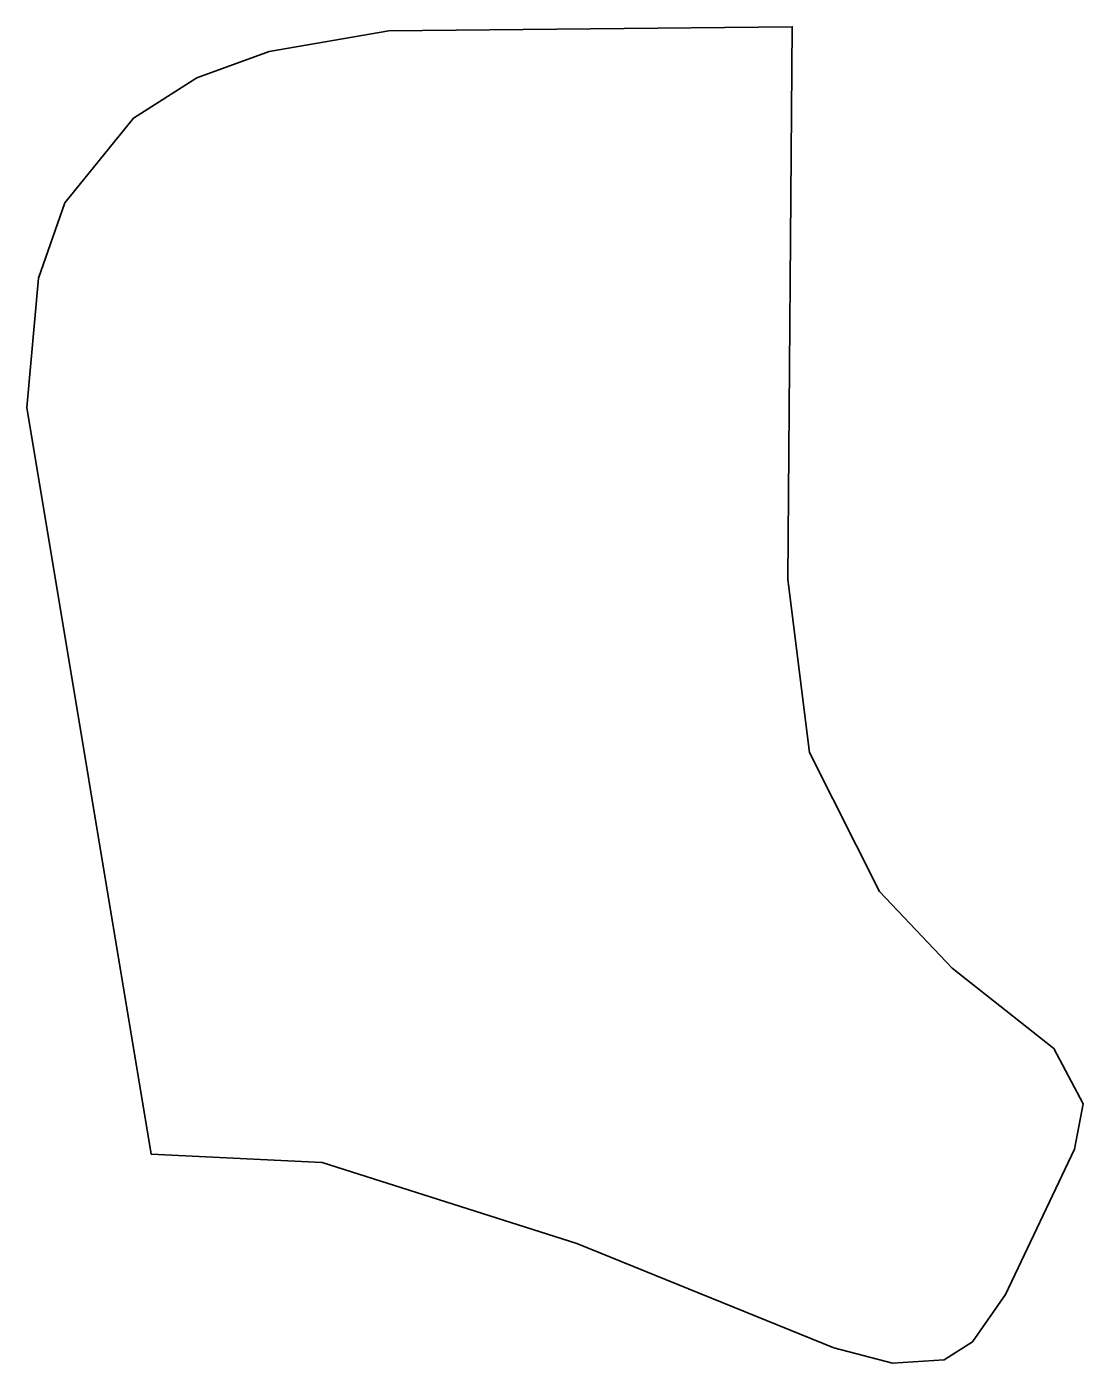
# Model space of a CAD drawing. Extents: x 0 to 3177, y -4031 to -11.
import ezdxf

# ---------------------------------------------------------------- set-up
doc = ezdxf.new("R2010")
doc.units = 0
doc.linetypes.add('Solid', pattern=[0])

msp = doc.modelspace()

# ---------------------------------------------------------------- linework, layer by layer
at = {"color": 0, "linetype": 'Solid', "lineweight": 35}
msp.add_lwpolyline([(2289, -1674), (2354, -2194), (2564, -2612), (2783, -2843), (3089, -3084), (3177, -3251), (3151, -3387), (2943, -3824), (2844, -3967), (2759, -4021), (2603, -4031), (2427, -3985), (1654, -3671), (888, -3427), (374, -3402), (0, -1156), (35, -767), (115, -541), (321, -286), (511, -165), (729, -85), (1089, -23), (2302, -11), (2289, -1674)], close=True, dxfattribs=at)

doc.saveas('drawing.dxf')
